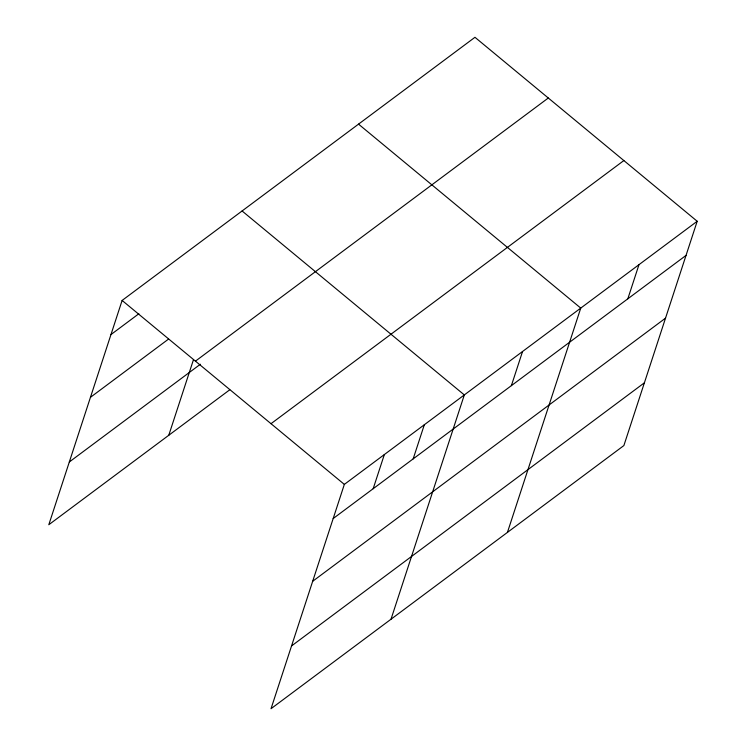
<?xml version="1.0" encoding="UTF-8"?>
<svg xmlns="http://www.w3.org/2000/svg" width="746" height="746" viewBox="0 0 746 746"><rect width="100%" height="100%" fill="white"/><g stroke="black" fill="none" stroke-linecap="round" stroke-linejoin="round"><path stroke-width="1.12" d="M697.193 221.264L344.344 484.396L271.031 708.7L623.88 445.558L697.193 221.264L474.969 37.3L122.12 300.442L48.807 524.736L229.768 389.785M168.773 435.272L193.512 359.581M373.177 488.705L384.339 454.575M413.172 458.883L424.325 424.754M391.007 619.236L464.32 394.932L242.086 210.969M511.383 385.645L522.536 351.515M507.439 532.392L580.752 308.098L358.528 124.134M627.824 298.81L638.977 264.681M110.958 334.572L138.859 313.758M90.453 397.32L168.568 339.066M195.452 361.148L548.301 98.006M69.313 461.979L200.376 364.244M271.012 423.691L623.861 160.558M333.192 518.526L686.04 255.393M312.677 581.283L665.525 318.15M291.546 645.943L644.395 382.801M122.12 300.442L344.344 484.396"/></g></svg>
